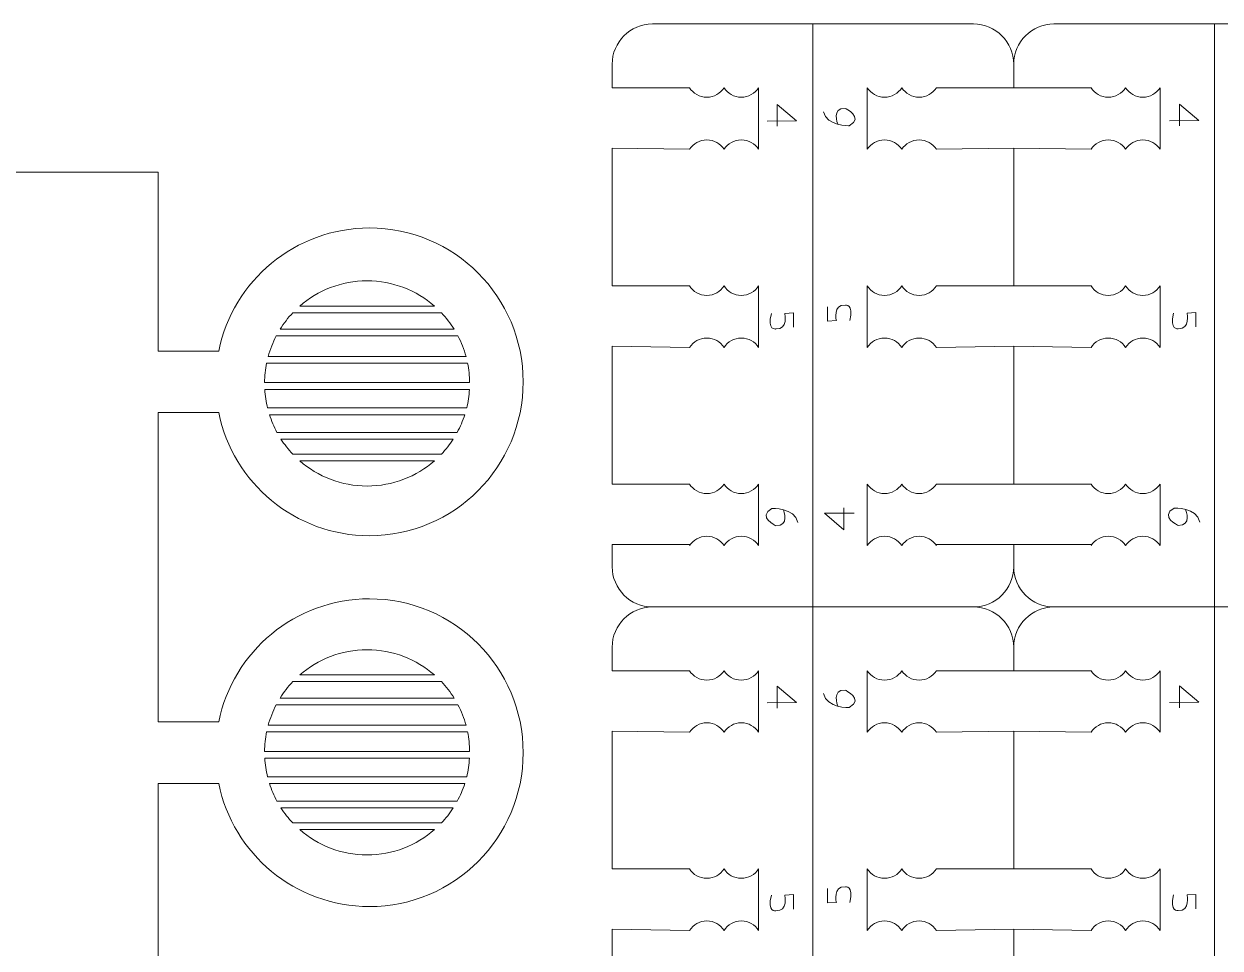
# Model space of a CAD drawing. Header units: centimetres. Extents: x -25 to 25, y -32.5 to 32.5.
# Drawn here: x -14.92 to -8.85, y 15.12 to 19.81 of the extents above; entities that cross this region are included whole.
import ezdxf

# ---------------------------------------------------------------- set-up
doc = ezdxf.new("R2010")
doc.units = ezdxf.units.CM
doc.header["$MEASUREMENT"] = 0
doc.layers.add('Capa 1', color=7, linetype='Continuous')

msp = doc.modelspace()

# ---------------------------------------------------------------- linework, layer by layer
at = {"layer": 'Capa 1', "color": 250, "lineweight": 9}
for points, knots in [([(-11.5445, 19.48185), (-11.5445, 19.48185), (-11.93683, 19.48185), (-11.93683, 19.48185), (-11.93683, 19.48185), (-11.93683, 19.48185), (-11.93683, 19.60151), (-11.93683, 19.60151), (-11.93683, 19.60151), (-11.93683, 19.71365), (-11.84508, 19.80541), (-11.73293, 19.80541), (-11.73293, 19.80541), (-11.73293, 19.80541), (-11.36711, 19.80541), (-10.91819, 19.80541)], [0, 0, 0, 0, 0.2, 0.2, 0.2, 0.2, 0.4, 0.4, 0.4, 0.4, 0.6, 0.6, 0.6, 0.6, 1, 1, 1, 1]), ([(-10.29188, 19.48185), (-10.29188, 19.48185), (-9.89955, 19.48185), (-9.89955, 19.48185), (-9.89955, 19.48185), (-9.89955, 19.48185), (-9.89955, 19.60151), (-9.89955, 19.60151), (-9.89955, 19.60151), (-9.89955, 19.71365), (-9.9913, 19.80541), (-10.10345, 19.80541), (-10.10345, 19.80541), (-10.10345, 19.80541), (-10.46927, 19.80541), (-10.91819, 19.80541)], [0, 0, 0, 0, 0.2, 0.2, 0.2, 0.2, 0.4, 0.4, 0.4, 0.4, 0.6, 0.6, 0.6, 0.6, 1, 1, 1, 1]), ([(-9.89955, 19.60151), (-9.89955, 19.71365), (-9.80779, 19.80541), (-9.69565, 19.80541), (-9.69565, 19.80541), (-9.69565, 19.80541), (-9.32983, 19.80541), (-8.88091, 19.80541)], [0, 0, 0, 0, 0.3333333, 0.3333333, 0.3333333, 0.3333333, 1, 1, 1, 1]), ([(-8.2546, 19.48185), (-8.2546, 19.48185), (-7.86227, 19.48185), (-7.86227, 19.48185), (-7.86227, 19.48185), (-7.86227, 19.48185), (-7.86227, 19.60151), (-7.86227, 19.60151), (-7.86227, 19.60151), (-7.86227, 19.71365), (-7.95402, 19.80541), (-8.06617, 19.80541), (-8.06617, 19.80541), (-8.06617, 19.80541), (-8.43199, 19.80541), (-8.88091, 19.80541)], [0, 0, 0, 0, 0.2, 0.2, 0.2, 0.2, 0.4, 0.4, 0.4, 0.4, 0.6, 0.6, 0.6, 0.6, 1, 1, 1, 1]), ([(-11.5445, 19.48185), (-11.52601, 19.45303), (-11.49367, 19.43393), (-11.45689, 19.43393), (-11.45689, 19.43393), (-11.4201, 19.43393), (-11.38777, 19.45303), (-11.36927, 19.48185)], [0, 0, 0, 0, 0.3333333, 0.3333333, 0.3333333, 0.3333333, 1, 1, 1, 1]), ([(-11.36927, 19.48185), (-11.35078, 19.45303), (-11.31844, 19.43393), (-11.28166, 19.43393), (-11.28166, 19.43393), (-11.24487, 19.43393), (-11.21254, 19.45303), (-11.19405, 19.48185)], [0, 0, 0, 0, 0.3333333, 0.3333333, 0.3333333, 0.3333333, 1, 1, 1, 1]), ([(-10.4671, 19.48185), (-10.4856, 19.45303), (-10.51793, 19.43393), (-10.55472, 19.43393), (-10.55472, 19.43393), (-10.5915, 19.43393), (-10.62384, 19.45303), (-10.64233, 19.48185)], [0, 0, 0, 0, 0.3333333, 0.3333333, 0.3333333, 0.3333333, 1, 1, 1, 1]), ([(-10.29188, 19.48185), (-10.31037, 19.45303), (-10.34271, 19.43393), (-10.37949, 19.43393), (-10.37949, 19.43393), (-10.41628, 19.43393), (-10.44861, 19.45303), (-10.4671, 19.48185)], [0, 0, 0, 0, 0.3333333, 0.3333333, 0.3333333, 0.3333333, 1, 1, 1, 1]), ([(-9.50722, 19.48185), (-9.48872, 19.45303), (-9.45639, 19.43393), (-9.41961, 19.43393), (-9.41961, 19.43393), (-9.38282, 19.43393), (-9.35049, 19.45303), (-9.33199, 19.48185)], [0, 0, 0, 0, 0.3333333, 0.3333333, 0.3333333, 0.3333333, 1, 1, 1, 1]), ([(-9.33199, 19.48185), (-9.3135, 19.45303), (-9.28116, 19.43393), (-9.24438, 19.43393), (-9.24438, 19.43393), (-9.20759, 19.43393), (-9.17526, 19.45303), (-9.15676, 19.48185)], [0, 0, 0, 0, 0.3333333, 0.3333333, 0.3333333, 0.3333333, 1, 1, 1, 1]), ([(-11.54434, 19.16975), (-11.52584, 19.19857), (-11.49351, 19.21767), (-11.45672, 19.21767), (-11.45672, 19.21767), (-11.41994, 19.21767), (-11.3876, 19.19857), (-11.36911, 19.16975)], [0, 0, 0, 0, 0.3333333, 0.3333333, 0.3333333, 0.3333333, 1, 1, 1, 1]), ([(-11.36911, 19.16975), (-11.35061, 19.19857), (-11.31828, 19.21767), (-11.28149, 19.21767), (-11.28149, 19.21767), (-11.24471, 19.21767), (-11.21238, 19.19857), (-11.19388, 19.16975)], [0, 0, 0, 0, 0.3333333, 0.3333333, 0.3333333, 0.3333333, 1, 1, 1, 1]), ([(-10.46727, 19.16975), (-10.48577, 19.19857), (-10.5181, 19.21767), (-10.55489, 19.21767), (-10.55489, 19.21767), (-10.59167, 19.21767), (-10.624, 19.19857), (-10.6425, 19.16975)], [0, 0, 0, 0, 0.3333333, 0.3333333, 0.3333333, 0.3333333, 1, 1, 1, 1]), ([(-10.29204, 19.16975), (-10.31054, 19.19857), (-10.34287, 19.21767), (-10.37966, 19.21767), (-10.37966, 19.21767), (-10.41644, 19.21767), (-10.44877, 19.19857), (-10.46727, 19.16975)], [0, 0, 0, 0, 0.3333333, 0.3333333, 0.3333333, 0.3333333, 1, 1, 1, 1]), ([(-9.50705, 19.16975), (-9.48856, 19.19857), (-9.45622, 19.21767), (-9.41944, 19.21767), (-9.41944, 19.21767), (-9.38265, 19.21767), (-9.35032, 19.19857), (-9.33183, 19.16975)], [0, 0, 0, 0, 0.3333333, 0.3333333, 0.3333333, 0.3333333, 1, 1, 1, 1]), ([(-9.33183, 19.16975), (-9.31333, 19.19857), (-9.281, 19.21767), (-9.24421, 19.21767), (-9.24421, 19.21767), (-9.20743, 19.21767), (-9.17509, 19.19857), (-9.1566, 19.16975)], [0, 0, 0, 0, 0.3333333, 0.3333333, 0.3333333, 0.3333333, 1, 1, 1, 1]), ([(-11.5445, 18.47699), (-11.5445, 18.47699), (-11.93683, 18.47699), (-11.93683, 18.47699), (-11.93683, 18.47699), (-11.93683, 18.47699), (-11.93683, 19.176), (-11.93683, 19.176), (-11.93683, 19.176), (-11.93683, 19.176), (-11.54434, 19.16975), (-11.54434, 19.16975)], [0, 0, 0, 0, 0.25, 0.25, 0.25, 0.25, 0.5, 0.5, 0.5, 0.5, 1, 1, 1, 1]), ([(-10.29188, 18.47699), (-10.29188, 18.47699), (-9.89955, 18.47699), (-9.89955, 18.47699), (-9.89955, 18.47699), (-9.89955, 18.47699), (-9.89955, 19.176), (-9.89955, 19.176), (-9.89955, 19.176), (-9.89955, 19.176), (-10.29204, 19.16975), (-10.29204, 19.16975)], [0, 0, 0, 0, 0.25, 0.25, 0.25, 0.25, 0.5, 0.5, 0.5, 0.5, 1, 1, 1, 1]), ([(-16.30601, 18.74201), (-16.30601, 18.74201), (-18.19019, 18.74148), (-18.19019, 18.74148), (-18.19019, 18.74148), (-18.19019, 18.74148), (-18.19019, 19.05357), (-18.19019, 19.05357), (-18.19019, 19.05357), (-18.19019, 19.05357), (-15.17655, 19.05357), (-15.17655, 19.05357), (-15.17655, 19.05357), (-15.17655, 19.05357), (-14.24028, 19.05357), (-14.24028, 19.05357), (-14.24028, 19.05357), (-14.24028, 19.05357), (-14.24028, 18.45091), (-14.24028, 18.45091), (-14.24028, 18.45091), (-14.24028, 18.45091), (-14.24028, 18.14657), (-14.24028, 18.14657), (-14.24028, 18.14657), (-14.24028, 18.14657), (-13.93327, 18.14657), (-13.93327, 18.14657), (-13.93327, 18.14657), (-13.86097, 18.50271), (-13.54614, 18.77075), (-13.16867, 18.77075), (-13.16867, 18.77075), (-12.73776, 18.77075), (-12.38844, 18.42143), (-12.38844, 17.99053), (-12.38844, 17.99053), (-12.38844, 17.55963), (-12.73776, 17.2103), (-13.16867, 17.2103), (-13.16867, 17.2103), (-13.54614, 17.2103), (-13.86097, 17.47835), (-13.93327, 17.83448), (-13.93327, 17.83448), (-13.93327, 17.83448), (-14.24028, 17.83448), (-14.24028, 17.83448), (-14.24028, 17.83448), (-14.24028, 17.83448), (-14.24028, 17.51464), (-14.24028, 17.51464), (-14.24028, 17.51464), (-14.24028, 17.51464), (-14.24028, 16.57837), (-14.24028, 16.57837), (-14.24028, 16.57837), (-14.24028, 16.57837), (-14.24028, 16.26628), (-14.24028, 16.26628), (-14.24028, 16.26628), (-14.24028, 16.26628), (-13.93327, 16.26628), (-13.93327, 16.26628), (-13.93327, 16.26628), (-13.86097, 16.62242), (-13.54614, 16.89046), (-13.16867, 16.89046), (-13.16867, 16.89046), (-12.73776, 16.89046), (-12.38844, 16.54114), (-12.38844, 16.11024), (-12.38844, 16.11024), (-12.38844, 15.67934), (-12.73776, 15.33001), (-13.16867, 15.33001), (-13.16867, 15.33001), (-13.54614, 15.33001), (-13.86097, 15.59806), (-13.93327, 15.95419), (-13.93327, 15.95419), (-13.93327, 15.95419), (-14.24028, 15.95419), (-14.24028, 15.95419), (-14.24028, 15.95419), (-14.24028, 15.95419), (-14.24028, 15.6421), (-14.24028, 15.6421), (-14.24028, 15.6421), (-14.24028, 15.6421), (-14.24028, 14.70584), (-14.24028, 14.70584), (-14.24028, 14.70584), (-14.24028, 14.70584), (-14.24028, 14.39375), (-14.24028, 14.39375), (-14.24028, 14.39375), (-14.24028, 14.39375), (-13.93376, 14.39375), (-13.93376, 14.39375), (-13.93376, 14.39375), (-13.86245, 14.75114), (-13.54704, 15.02047), (-13.16867, 15.02047), (-13.16867, 15.02047), (-12.73776, 15.02047), (-12.38844, 14.67115), (-12.38844, 14.24025), (-12.38844, 14.24025), (-12.38844, 13.80935), (-12.73776, 13.46002), (-13.16867, 13.46002), (-13.16867, 13.46002), (-13.54524, 13.46002), (-13.85948, 13.7268), (-13.93275, 14.08166), (-13.93275, 14.08166), (-13.93275, 14.08166), (-14.24028, 14.08166), (-14.24028, 14.08166), (-14.24028, 14.08166), (-14.24028, 14.08166), (-14.24028, 13.76957), (-14.24028, 13.76957), (-14.24028, 13.76957), (-14.24028, 13.76957), (-14.24028, 12.8333), (-14.24028, 12.8333), (-14.24028, 12.8333), (-14.24028, 12.8333), (-14.24028, 12.52121), (-14.24028, 12.52121), (-14.24028, 12.52121), (-14.24028, 12.52121), (-13.93327, 12.52121), (-13.93327, 12.52121), (-13.93327, 12.52121), (-13.86097, 12.87734), (-13.54614, 13.14539), (-13.16867, 13.14539), (-13.16867, 13.14539), (-12.73776, 13.14539), (-12.38844, 12.79606), (-12.38844, 12.36516), (-12.38844, 12.36516), (-12.38844, 11.93426), (-12.73776, 11.58494), (-13.16867, 11.58494), (-13.16867, 11.58494), (-13.54614, 11.58494), (-13.86097, 11.85298), (-13.93327, 12.20912), (-13.93327, 12.20912), (-13.93327, 12.20912), (-14.24028, 12.20912), (-14.24028, 12.20912), (-14.24028, 12.20912), (-14.24028, 12.20912), (-14.24028, 11.89703), (-14.24028, 11.89703), (-14.24028, 11.89703), (-14.24028, 11.89703), (-14.24028, 11.47188), (-14.24028, 11.47188), (-14.24028, 11.47188), (-14.24028, 11.47188), (-14.24028, 11.29437), (-14.24028, 11.29437), (-14.24028, 11.29437), (-14.24028, 11.29437), (-15.17655, 11.29437), (-15.17655, 11.29437), (-15.17655, 11.29437), (-15.17655, 11.29437), (-18.19019, 11.29437), (-18.19019, 11.29437), (-18.19019, 11.29437), (-18.19019, 11.29437), (-18.19019, 11.60646), (-18.19019, 11.60646), (-18.19019, 11.60646), (-18.19019, 11.60646), (-16.30601, 11.6063), (-16.30601, 11.6063)], [0, 0, 0, 0, 0.0212766, 0.0212766, 0.0212766, 0.0212766, 0.0425532, 0.0425532, 0.0425532, 0.0425532, 0.0638298, 0.0638298, 0.0638298, 0.0638298, 0.0851064, 0.0851064, 0.0851064, 0.0851064, 0.106383, 0.106383, 0.106383, 0.106383, 0.1276596, 0.1276596, 0.1276596, 0.1276596, 0.1489362, 0.1489362, 0.1489362, 0.1489362, 0.1702128, 0.1702128, 0.1702128, 0.1702128, 0.1914894, 0.1914894, 0.1914894, 0.1914894, 0.212766, 0.212766, 0.212766, 0.212766, 0.2340426, 0.2340426, 0.2340426, 0.2340426, 0.2553191, 0.2553191, 0.2553191, 0.2553191, 0.2765957, 0.2765957, 0.2765957, 0.2765957, 0.2978723, 0.2978723, 0.2978723, 0.2978723, 0.3191489, 0.3191489, 0.3191489, 0.3191489, 0.3404255, 0.3404255, 0.3404255, 0.3404255, 0.3617021, 0.3617021, 0.3617021, 0.3617021, 0.3829787, 0.3829787, 0.3829787, 0.3829787, 0.4042553, 0.4042553, 0.4042553, 0.4042553, 0.4255319, 0.4255319, 0.4255319, 0.4255319, 0.4468085, 0.4468085, 0.4468085, 0.4468085, 0.4680851, 0.4680851, 0.4680851, 0.4680851, 0.4893617, 0.4893617, 0.4893617, 0.4893617, 0.5106383, 0.5106383, 0.5106383, 0.5106383, 0.5319149, 0.5319149, 0.5319149, 0.5319149, 0.5531915, 0.5531915, 0.5531915, 0.5531915, 0.5744681, 0.5744681, 0.5744681, 0.5744681, 0.5957447, 0.5957447, 0.5957447, 0.5957447, 0.6170213, 0.6170213, 0.6170213, 0.6170213, 0.6382979, 0.6382979, 0.6382979, 0.6382979, 0.6595745, 0.6595745, 0.6595745, 0.6595745, 0.6808511, 0.6808511, 0.6808511, 0.6808511, 0.7021277, 0.7021277, 0.7021277, 0.7021277, 0.7234043, 0.7234043, 0.7234043, 0.7234043, 0.7446809, 0.7446809, 0.7446809, 0.7446809, 0.7659574, 0.7659574, 0.7659574, 0.7659574, 0.787234, 0.787234, 0.787234, 0.787234, 0.8085106, 0.8085106, 0.8085106, 0.8085106, 0.8297872, 0.8297872, 0.8297872, 0.8297872, 0.8510638, 0.8510638, 0.8510638, 0.8510638, 0.8723404, 0.8723404, 0.8723404, 0.8723404, 0.893617, 0.893617, 0.893617, 0.893617, 0.9148936, 0.9148936, 0.9148936, 0.9148936, 0.9361702, 0.9361702, 0.9361702, 0.9361702, 0.9574468, 0.9574468, 0.9574468, 0.9574468, 1, 1, 1, 1]), ([(-11.5445, 18.47699), (-11.52601, 18.44818), (-11.49367, 18.42908), (-11.45689, 18.42908), (-11.45689, 18.42908), (-11.4201, 18.42908), (-11.38777, 18.44818), (-11.36927, 18.47699)], [0, 0, 0, 0, 0.3333333, 0.3333333, 0.3333333, 0.3333333, 1, 1, 1, 1]), ([(-11.36927, 18.47699), (-11.35078, 18.44818), (-11.31844, 18.42908), (-11.28166, 18.42908), (-11.28166, 18.42908), (-11.24487, 18.42908), (-11.21254, 18.44818), (-11.19405, 18.47699)], [0, 0, 0, 0, 0.3333333, 0.3333333, 0.3333333, 0.3333333, 1, 1, 1, 1]), ([(-10.4671, 18.47699), (-10.4856, 18.44818), (-10.51793, 18.42908), (-10.55472, 18.42908), (-10.55472, 18.42908), (-10.5915, 18.42908), (-10.62384, 18.44818), (-10.64233, 18.47699)], [0, 0, 0, 0, 0.3333333, 0.3333333, 0.3333333, 0.3333333, 1, 1, 1, 1]), ([(-10.29188, 18.47699), (-10.31037, 18.44818), (-10.34271, 18.42908), (-10.37949, 18.42908), (-10.37949, 18.42908), (-10.41628, 18.42908), (-10.44861, 18.44818), (-10.4671, 18.47699)], [0, 0, 0, 0, 0.3333333, 0.3333333, 0.3333333, 0.3333333, 1, 1, 1, 1]), ([(-9.50722, 18.47699), (-9.48872, 18.44818), (-9.45639, 18.42908), (-9.41961, 18.42908), (-9.41961, 18.42908), (-9.38282, 18.42908), (-9.35049, 18.44818), (-9.33199, 18.47699)], [0, 0, 0, 0, 0.3333333, 0.3333333, 0.3333333, 0.3333333, 1, 1, 1, 1]), ([(-9.33199, 18.47699), (-9.3135, 18.44818), (-9.28116, 18.42908), (-9.24438, 18.42908), (-9.24438, 18.42908), (-9.20759, 18.42908), (-9.17526, 18.44818), (-9.15676, 18.47699)], [0, 0, 0, 0, 0.3333333, 0.3333333, 0.3333333, 0.3333333, 1, 1, 1, 1]), ([(-11.54434, 18.16489), (-11.52584, 18.19371), (-11.49351, 18.21281), (-11.45672, 18.21281), (-11.45672, 18.21281), (-11.41994, 18.21281), (-11.3876, 18.19371), (-11.36911, 18.16489)], [0, 0, 0, 0, 0.3333333, 0.3333333, 0.3333333, 0.3333333, 1, 1, 1, 1]), ([(-11.36911, 18.16489), (-11.35061, 18.19371), (-11.31828, 18.21281), (-11.28149, 18.21281), (-11.28149, 18.21281), (-11.24471, 18.21281), (-11.21238, 18.19371), (-11.19388, 18.16489)], [0, 0, 0, 0, 0.3333333, 0.3333333, 0.3333333, 0.3333333, 1, 1, 1, 1]), ([(-10.46727, 18.16489), (-10.48577, 18.19371), (-10.5181, 18.21281), (-10.55489, 18.21281), (-10.55489, 18.21281), (-10.59167, 18.21281), (-10.624, 18.19371), (-10.6425, 18.16489)], [0, 0, 0, 0, 0.3333333, 0.3333333, 0.3333333, 0.3333333, 1, 1, 1, 1]), ([(-10.29204, 18.16489), (-10.31054, 18.19371), (-10.34287, 18.21281), (-10.37966, 18.21281), (-10.37966, 18.21281), (-10.41644, 18.21281), (-10.44877, 18.19371), (-10.46727, 18.16489)], [0, 0, 0, 0, 0.3333333, 0.3333333, 0.3333333, 0.3333333, 1, 1, 1, 1]), ([(-9.50705, 18.16489), (-9.48856, 18.19371), (-9.45622, 18.21281), (-9.41944, 18.21281), (-9.41944, 18.21281), (-9.38265, 18.21281), (-9.35032, 18.19371), (-9.33183, 18.16489)], [0, 0, 0, 0, 0.3333333, 0.3333333, 0.3333333, 0.3333333, 1, 1, 1, 1]), ([(-9.33183, 18.16489), (-9.31333, 18.19371), (-9.281, 18.21281), (-9.24421, 18.21281), (-9.24421, 18.21281), (-9.20743, 18.21281), (-9.17509, 18.19371), (-9.1566, 18.16489)], [0, 0, 0, 0, 0.3333333, 0.3333333, 0.3333333, 0.3333333, 1, 1, 1, 1]), ([(-11.5445, 17.47214), (-11.5445, 17.47214), (-11.93683, 17.47214), (-11.93683, 17.47214), (-11.93683, 17.47214), (-11.93683, 17.47214), (-11.93683, 18.17115), (-11.93683, 18.17115), (-11.93683, 18.17115), (-11.93683, 18.17115), (-11.54434, 18.16489), (-11.54434, 18.16489)], [0, 0, 0, 0, 0.25, 0.25, 0.25, 0.25, 0.5, 0.5, 0.5, 0.5, 1, 1, 1, 1]), ([(-10.29188, 17.47214), (-10.29188, 17.47214), (-9.89955, 17.47214), (-9.89955, 17.47214), (-9.89955, 17.47214), (-9.89955, 17.47214), (-9.89955, 18.17115), (-9.89955, 18.17115), (-9.89955, 18.17115), (-9.89955, 18.17115), (-10.29204, 18.16489), (-10.29204, 18.16489)], [0, 0, 0, 0, 0.25, 0.25, 0.25, 0.25, 0.5, 0.5, 0.5, 0.5, 1, 1, 1, 1]), ([(-11.5445, 17.47214), (-11.52601, 17.44332), (-11.49367, 17.42422), (-11.45689, 17.42422), (-11.45689, 17.42422), (-11.4201, 17.42422), (-11.38777, 17.44332), (-11.36927, 17.47214)], [0, 0, 0, 0, 0.3333333, 0.3333333, 0.3333333, 0.3333333, 1, 1, 1, 1]), ([(-11.36927, 17.47214), (-11.35078, 17.44332), (-11.31844, 17.42422), (-11.28166, 17.42422), (-11.28166, 17.42422), (-11.24487, 17.42422), (-11.21254, 17.44332), (-11.19405, 17.47214)], [0, 0, 0, 0, 0.3333333, 0.3333333, 0.3333333, 0.3333333, 1, 1, 1, 1]), ([(-10.4671, 17.47214), (-10.4856, 17.44332), (-10.51793, 17.42422), (-10.55472, 17.42422), (-10.55472, 17.42422), (-10.5915, 17.42422), (-10.62384, 17.44332), (-10.64233, 17.47214)], [0, 0, 0, 0, 0.3333333, 0.3333333, 0.3333333, 0.3333333, 1, 1, 1, 1]), ([(-10.29188, 17.47214), (-10.31037, 17.44332), (-10.34271, 17.42422), (-10.37949, 17.42422), (-10.37949, 17.42422), (-10.41628, 17.42422), (-10.44861, 17.44332), (-10.4671, 17.47214)], [0, 0, 0, 0, 0.3333333, 0.3333333, 0.3333333, 0.3333333, 1, 1, 1, 1]), ([(-9.50722, 17.47214), (-9.48872, 17.44332), (-9.45639, 17.42422), (-9.41961, 17.42422), (-9.41961, 17.42422), (-9.38282, 17.42422), (-9.35049, 17.44332), (-9.33199, 17.47214)], [0, 0, 0, 0, 0.3333333, 0.3333333, 0.3333333, 0.3333333, 1, 1, 1, 1]), ([(-9.33199, 17.47214), (-9.3135, 17.44332), (-9.28116, 17.42422), (-9.24438, 17.42422), (-9.24438, 17.42422), (-9.20759, 17.42422), (-9.17526, 17.44332), (-9.15676, 17.47214)], [0, 0, 0, 0, 0.3333333, 0.3333333, 0.3333333, 0.3333333, 1, 1, 1, 1]), ([(-11.54434, 17.16004), (-11.52584, 17.18885), (-11.49351, 17.20795), (-11.45672, 17.20795), (-11.45672, 17.20795), (-11.41994, 17.20795), (-11.3876, 17.18885), (-11.36911, 17.16004)], [0, 0, 0, 0, 0.3333333, 0.3333333, 0.3333333, 0.3333333, 1, 1, 1, 1]), ([(-11.36911, 17.16004), (-11.35061, 17.18885), (-11.31828, 17.20795), (-11.28149, 17.20795), (-11.28149, 17.20795), (-11.24471, 17.20795), (-11.21238, 17.18885), (-11.19388, 17.16004)], [0, 0, 0, 0, 0.3333333, 0.3333333, 0.3333333, 0.3333333, 1, 1, 1, 1]), ([(-10.46727, 17.16004), (-10.48577, 17.18885), (-10.5181, 17.20795), (-10.55489, 17.20795), (-10.55489, 17.20795), (-10.59167, 17.20795), (-10.624, 17.18885), (-10.6425, 17.16004)], [0, 0, 0, 0, 0.3333333, 0.3333333, 0.3333333, 0.3333333, 1, 1, 1, 1]), ([(-10.29204, 17.16004), (-10.31054, 17.18885), (-10.34287, 17.20795), (-10.37966, 17.20795), (-10.37966, 17.20795), (-10.41644, 17.20795), (-10.44877, 17.18885), (-10.46727, 17.16004)], [0, 0, 0, 0, 0.3333333, 0.3333333, 0.3333333, 0.3333333, 1, 1, 1, 1]), ([(-9.50705, 17.16004), (-9.48856, 17.18885), (-9.45622, 17.20795), (-9.41944, 17.20795), (-9.41944, 17.20795), (-9.38265, 17.20795), (-9.35032, 17.18885), (-9.33183, 17.16004)], [0, 0, 0, 0, 0.3333333, 0.3333333, 0.3333333, 0.3333333, 1, 1, 1, 1]), ([(-9.33183, 17.16004), (-9.31333, 17.18885), (-9.281, 17.20795), (-9.24421, 17.20795), (-9.24421, 17.20795), (-9.20743, 17.20795), (-9.17509, 17.18885), (-9.1566, 17.16004)], [0, 0, 0, 0, 0.3333333, 0.3333333, 0.3333333, 0.3333333, 1, 1, 1, 1]), ([(-10.91819, 16.84941), (-11.39031, 16.84941), (-11.73293, 16.84941), (-11.73293, 16.84941), (-11.73293, 16.84941), (-11.84508, 16.84941), (-11.93683, 16.94117), (-11.93683, 17.05331), (-11.93683, 17.05331), (-11.93683, 17.05331), (-11.93683, 17.16629), (-11.93683, 17.16629), (-11.93683, 17.16629), (-11.93683, 17.16629), (-11.53999, 17.16629), (-11.53999, 17.16629)], [0, 0, 0, 0, 0.2, 0.2, 0.2, 0.2, 0.4, 0.4, 0.4, 0.4, 0.6, 0.6, 0.6, 0.6, 1, 1, 1, 1]), ([(-10.91819, 16.84941), (-10.44607, 16.84941), (-10.10345, 16.84941), (-10.10345, 16.84941), (-10.10345, 16.84941), (-9.9913, 16.84941), (-9.89955, 16.94117), (-9.89955, 17.05331), (-9.89955, 17.05331), (-9.89955, 17.05331), (-9.89955, 17.16629), (-9.89955, 17.16629), (-9.89955, 17.16629), (-9.89955, 17.16629), (-10.29639, 17.16629), (-10.29639, 17.16629)], [0, 0, 0, 0, 0.2, 0.2, 0.2, 0.2, 0.4, 0.4, 0.4, 0.4, 0.6, 0.6, 0.6, 0.6, 1, 1, 1, 1]), ([(-8.88091, 16.84941), (-8.40879, 16.84941), (-8.06617, 16.84941), (-8.06617, 16.84941), (-8.06617, 16.84941), (-7.95402, 16.84941), (-7.86227, 16.94117), (-7.86227, 17.05331), (-7.86227, 17.05331), (-7.86227, 17.05331), (-7.86227, 17.16629), (-7.86227, 17.16629), (-7.86227, 17.16629), (-7.86227, 17.16629), (-8.25911, 17.16629), (-8.25911, 17.16629)], [0, 0, 0, 0, 0.2, 0.2, 0.2, 0.2, 0.4, 0.4, 0.4, 0.4, 0.6, 0.6, 0.6, 0.6, 1, 1, 1, 1]), ([(-9.89955, 17.05331), (-9.89955, 16.94117), (-9.80779, 16.84941), (-9.69565, 16.84941), (-9.69565, 16.84941), (-9.69565, 16.84941), (-9.35303, 16.84941), (-8.88091, 16.84941)], [0, 0, 0, 0, 0.3333333, 0.3333333, 0.3333333, 0.3333333, 1, 1, 1, 1]), ([(-11.5445, 16.52586), (-11.5445, 16.52586), (-11.93683, 16.52586), (-11.93683, 16.52586), (-11.93683, 16.52586), (-11.93683, 16.52586), (-11.93683, 16.64552), (-11.93683, 16.64552), (-11.93683, 16.64552), (-11.93683, 16.75766), (-11.84508, 16.84941), (-11.73293, 16.84941)], [0, 0, 0, 0, 0.25, 0.25, 0.25, 0.25, 0.5, 0.5, 0.5, 0.5, 1, 1, 1, 1]), ([(-10.29188, 16.52586), (-10.29188, 16.52586), (-9.89955, 16.52586), (-9.89955, 16.52586), (-9.89955, 16.52586), (-9.89955, 16.52586), (-9.89955, 16.64552), (-9.89955, 16.64552), (-9.89955, 16.64552), (-9.89955, 16.75766), (-9.9913, 16.84941), (-10.10345, 16.84941)], [0, 0, 0, 0, 0.25, 0.25, 0.25, 0.25, 0.5, 0.5, 0.5, 0.5, 1, 1, 1, 1]), ([(-11.5445, 16.52586), (-11.52601, 16.49704), (-11.49367, 16.47794), (-11.45689, 16.47794), (-11.45689, 16.47794), (-11.4201, 16.47794), (-11.38777, 16.49704), (-11.36927, 16.52586)], [0, 0, 0, 0, 0.3333333, 0.3333333, 0.3333333, 0.3333333, 1, 1, 1, 1]), ([(-11.36927, 16.52586), (-11.35078, 16.49704), (-11.31844, 16.47794), (-11.28166, 16.47794), (-11.28166, 16.47794), (-11.24487, 16.47794), (-11.21254, 16.49704), (-11.19405, 16.52586)], [0, 0, 0, 0, 0.3333333, 0.3333333, 0.3333333, 0.3333333, 1, 1, 1, 1]), ([(-10.4671, 16.52586), (-10.4856, 16.49704), (-10.51793, 16.47794), (-10.55472, 16.47794), (-10.55472, 16.47794), (-10.5915, 16.47794), (-10.62384, 16.49704), (-10.64233, 16.52586)], [0, 0, 0, 0, 0.3333333, 0.3333333, 0.3333333, 0.3333333, 1, 1, 1, 1]), ([(-10.29188, 16.52586), (-10.31037, 16.49704), (-10.34271, 16.47794), (-10.37949, 16.47794), (-10.37949, 16.47794), (-10.41628, 16.47794), (-10.44861, 16.49704), (-10.4671, 16.52586)], [0, 0, 0, 0, 0.3333333, 0.3333333, 0.3333333, 0.3333333, 1, 1, 1, 1]), ([(-9.50722, 16.52586), (-9.48872, 16.49704), (-9.45639, 16.47794), (-9.41961, 16.47794), (-9.41961, 16.47794), (-9.38282, 16.47794), (-9.35049, 16.49704), (-9.33199, 16.52586)], [0, 0, 0, 0, 0.3333333, 0.3333333, 0.3333333, 0.3333333, 1, 1, 1, 1]), ([(-9.33199, 16.52586), (-9.3135, 16.49704), (-9.28116, 16.47794), (-9.24438, 16.47794), (-9.24438, 16.47794), (-9.20759, 16.47794), (-9.17526, 16.49704), (-9.15676, 16.52586)], [0, 0, 0, 0, 0.3333333, 0.3333333, 0.3333333, 0.3333333, 1, 1, 1, 1]), ([(-11.5445, 15.521), (-11.5445, 15.521), (-11.93683, 15.521), (-11.93683, 15.521), (-11.93683, 15.521), (-11.93683, 15.521), (-11.93683, 16.22001), (-11.93683, 16.22001), (-11.93683, 16.22001), (-11.93683, 16.22001), (-11.54434, 16.21376), (-11.54434, 16.21376)], [0, 0, 0, 0, 0.25, 0.25, 0.25, 0.25, 0.5, 0.5, 0.5, 0.5, 1, 1, 1, 1]), ([(-11.54434, 16.21376), (-11.52584, 16.24258), (-11.49351, 16.26168), (-11.45672, 16.26168), (-11.45672, 16.26168), (-11.41994, 16.26168), (-11.3876, 16.24258), (-11.36911, 16.21376)], [0, 0, 0, 0, 0.3333333, 0.3333333, 0.3333333, 0.3333333, 1, 1, 1, 1]), ([(-11.36911, 16.21376), (-11.35061, 16.24258), (-11.31828, 16.26168), (-11.28149, 16.26168), (-11.28149, 16.26168), (-11.24471, 16.26168), (-11.21238, 16.24258), (-11.19388, 16.21376)], [0, 0, 0, 0, 0.3333333, 0.3333333, 0.3333333, 0.3333333, 1, 1, 1, 1]), ([(-10.46727, 16.21376), (-10.48577, 16.24258), (-10.5181, 16.26168), (-10.55489, 16.26168), (-10.55489, 16.26168), (-10.59167, 16.26168), (-10.624, 16.24258), (-10.6425, 16.21376)], [0, 0, 0, 0, 0.3333333, 0.3333333, 0.3333333, 0.3333333, 1, 1, 1, 1]), ([(-10.29204, 16.21376), (-10.31054, 16.24258), (-10.34287, 16.26168), (-10.37966, 16.26168), (-10.37966, 16.26168), (-10.41644, 16.26168), (-10.44877, 16.24258), (-10.46727, 16.21376)], [0, 0, 0, 0, 0.3333333, 0.3333333, 0.3333333, 0.3333333, 1, 1, 1, 1]), ([(-10.29188, 15.521), (-10.29188, 15.521), (-9.89955, 15.521), (-9.89955, 15.521), (-9.89955, 15.521), (-9.89955, 15.521), (-9.89955, 16.22001), (-9.89955, 16.22001), (-9.89955, 16.22001), (-9.89955, 16.22001), (-10.29204, 16.21376), (-10.29204, 16.21376)], [0, 0, 0, 0, 0.25, 0.25, 0.25, 0.25, 0.5, 0.5, 0.5, 0.5, 1, 1, 1, 1]), ([(-9.50705, 16.21376), (-9.48856, 16.24258), (-9.45622, 16.26168), (-9.41944, 16.26168), (-9.41944, 16.26168), (-9.38265, 16.26168), (-9.35032, 16.24258), (-9.33183, 16.21376)], [0, 0, 0, 0, 0.3333333, 0.3333333, 0.3333333, 0.3333333, 1, 1, 1, 1]), ([(-9.33183, 16.21376), (-9.31333, 16.24258), (-9.281, 16.26168), (-9.24421, 16.26168), (-9.24421, 16.26168), (-9.20743, 16.26168), (-9.17509, 16.24258), (-9.1566, 16.21376)], [0, 0, 0, 0, 0.3333333, 0.3333333, 0.3333333, 0.3333333, 1, 1, 1, 1]), ([(-11.5445, 15.521), (-11.52601, 15.49219), (-11.49367, 15.47309), (-11.45689, 15.47309), (-11.45689, 15.47309), (-11.4201, 15.47309), (-11.38777, 15.49219), (-11.36927, 15.521)], [0, 0, 0, 0, 0.3333333, 0.3333333, 0.3333333, 0.3333333, 1, 1, 1, 1]), ([(-11.36927, 15.521), (-11.35078, 15.49219), (-11.31844, 15.47309), (-11.28166, 15.47309), (-11.28166, 15.47309), (-11.24487, 15.47309), (-11.21254, 15.49219), (-11.19405, 15.521)], [0, 0, 0, 0, 0.3333333, 0.3333333, 0.3333333, 0.3333333, 1, 1, 1, 1]), ([(-10.4671, 15.521), (-10.4856, 15.49219), (-10.51793, 15.47309), (-10.55472, 15.47309), (-10.55472, 15.47309), (-10.5915, 15.47309), (-10.62384, 15.49219), (-10.64233, 15.521)], [0, 0, 0, 0, 0.3333333, 0.3333333, 0.3333333, 0.3333333, 1, 1, 1, 1]), ([(-10.29188, 15.521), (-10.31037, 15.49219), (-10.34271, 15.47309), (-10.37949, 15.47309), (-10.37949, 15.47309), (-10.41628, 15.47309), (-10.44861, 15.49219), (-10.4671, 15.521)], [0, 0, 0, 0, 0.3333333, 0.3333333, 0.3333333, 0.3333333, 1, 1, 1, 1]), ([(-9.50722, 15.521), (-9.48872, 15.49219), (-9.45639, 15.47309), (-9.41961, 15.47309), (-9.41961, 15.47309), (-9.38282, 15.47309), (-9.35049, 15.49219), (-9.33199, 15.521)], [0, 0, 0, 0, 0.3333333, 0.3333333, 0.3333333, 0.3333333, 1, 1, 1, 1]), ([(-9.33199, 15.521), (-9.3135, 15.49219), (-9.28116, 15.47309), (-9.24438, 15.47309), (-9.24438, 15.47309), (-9.20759, 15.47309), (-9.17526, 15.49219), (-9.15676, 15.521)], [0, 0, 0, 0, 0.3333333, 0.3333333, 0.3333333, 0.3333333, 1, 1, 1, 1]), ([(-11.54434, 15.2089), (-11.52584, 15.23772), (-11.49351, 15.25682), (-11.45672, 15.25682), (-11.45672, 15.25682), (-11.41994, 15.25682), (-11.3876, 15.23772), (-11.36911, 15.2089)], [0, 0, 0, 0, 0.3333333, 0.3333333, 0.3333333, 0.3333333, 1, 1, 1, 1]), ([(-11.36911, 15.2089), (-11.35061, 15.23772), (-11.31828, 15.25682), (-11.28149, 15.25682), (-11.28149, 15.25682), (-11.24471, 15.25682), (-11.21238, 15.23772), (-11.19388, 15.2089)], [0, 0, 0, 0, 0.3333333, 0.3333333, 0.3333333, 0.3333333, 1, 1, 1, 1]), ([(-10.46727, 15.2089), (-10.48577, 15.23772), (-10.5181, 15.25682), (-10.55489, 15.25682), (-10.55489, 15.25682), (-10.59167, 15.25682), (-10.624, 15.23772), (-10.6425, 15.2089)], [0, 0, 0, 0, 0.3333333, 0.3333333, 0.3333333, 0.3333333, 1, 1, 1, 1]), ([(-10.29204, 15.2089), (-10.31054, 15.23772), (-10.34287, 15.25682), (-10.37966, 15.25682), (-10.37966, 15.25682), (-10.41644, 15.25682), (-10.44877, 15.23772), (-10.46727, 15.2089)], [0, 0, 0, 0, 0.3333333, 0.3333333, 0.3333333, 0.3333333, 1, 1, 1, 1]), ([(-9.50705, 15.2089), (-9.48856, 15.23772), (-9.45622, 15.25682), (-9.41944, 15.25682), (-9.41944, 15.25682), (-9.38265, 15.25682), (-9.35032, 15.23772), (-9.33183, 15.2089)], [0, 0, 0, 0, 0.3333333, 0.3333333, 0.3333333, 0.3333333, 1, 1, 1, 1]), ([(-9.33183, 15.2089), (-9.31333, 15.23772), (-9.281, 15.25682), (-9.24421, 15.25682), (-9.24421, 15.25682), (-9.20743, 15.25682), (-9.17509, 15.23772), (-9.1566, 15.2089)], [0, 0, 0, 0, 0.3333333, 0.3333333, 0.3333333, 0.3333333, 1, 1, 1, 1]), ([(-11.5445, 14.51615), (-11.5445, 14.51615), (-11.93683, 14.51615), (-11.93683, 14.51615), (-11.93683, 14.51615), (-11.93683, 14.51615), (-11.93683, 15.21516), (-11.93683, 15.21516), (-11.93683, 15.21516), (-11.93683, 15.21516), (-11.54434, 15.2089), (-11.54434, 15.2089)], [0, 0, 0, 0, 0.25, 0.25, 0.25, 0.25, 0.5, 0.5, 0.5, 0.5, 1, 1, 1, 1]), ([(-10.29188, 14.51615), (-10.29188, 14.51615), (-9.89955, 14.51615), (-9.89955, 14.51615), (-9.89955, 14.51615), (-9.89955, 14.51615), (-9.89955, 15.21516), (-9.89955, 15.21516), (-9.89955, 15.21516), (-9.89955, 15.21516), (-10.29204, 15.2089), (-10.29204, 15.2089)], [0, 0, 0, 0, 0.25, 0.25, 0.25, 0.25, 0.5, 0.5, 0.5, 0.5, 1, 1, 1, 1])]:
    msp.add_open_spline(points, degree=3, knots=knots, dxfattribs=at)
for points in [[(-10.91818, 16.84941), (-10.91818, 16.84941), (-10.91818, 19.80542), (-10.91818, 19.80542)], [(-8.88089, 16.84941), (-8.88089, 16.84941), (-8.88089, 19.80542), (-8.88089, 19.80542)], [(-11.19388, 19.16975), (-11.19388, 19.16975), (-11.19405, 19.48185), (-11.19405, 19.48185)], [(-10.6425, 19.16975), (-10.6425, 19.16975), (-10.64233, 19.48185), (-10.64233, 19.48185)], [(-9.50722, 19.48185), (-9.50722, 19.48185), (-9.89955, 19.48185), (-9.89955, 19.48185)], [(-9.1566, 19.16975), (-9.1566, 19.16975), (-9.15676, 19.48185), (-9.15676, 19.48185)], [(-9.89955, 19.176), (-9.89955, 19.176), (-9.50705, 19.16975), (-9.50705, 19.16975)], [(-11.19388, 18.16489), (-11.19388, 18.16489), (-11.19405, 18.47699), (-11.19405, 18.47699)], [(-10.6425, 18.16489), (-10.6425, 18.16489), (-10.64233, 18.47699), (-10.64233, 18.47699)], [(-9.50722, 18.47699), (-9.50722, 18.47699), (-9.89955, 18.47699), (-9.89955, 18.47699)], [(-9.1566, 18.16489), (-9.1566, 18.16489), (-9.15676, 18.47699), (-9.15676, 18.47699)], [(-9.89955, 18.17115), (-9.89955, 18.17115), (-9.50705, 18.16489), (-9.50705, 18.16489)], [(-11.19388, 17.16004), (-11.19388, 17.16004), (-11.19405, 17.47214), (-11.19405, 17.47214)], [(-10.6425, 17.16004), (-10.6425, 17.16004), (-10.64233, 17.47214), (-10.64233, 17.47214)], [(-9.50722, 17.47214), (-9.50722, 17.47214), (-9.89955, 17.47214), (-9.89955, 17.47214)], [(-9.1566, 17.16004), (-9.1566, 17.16004), (-9.15676, 17.47214), (-9.15676, 17.47214)], [(-9.50271, 17.16629), (-9.63499, 17.16629), (-9.76726, 17.16629), (-9.89955, 17.16629)], [(-10.91818, 13.89342), (-10.91818, 13.89342), (-10.91818, 16.84943), (-10.91818, 16.84943)], [(-9.89955, 16.64552), (-9.89955, 16.75766), (-9.80779, 16.84941), (-9.69565, 16.84941)], [(-8.88089, 13.89342), (-8.88089, 13.89342), (-8.88089, 16.84943), (-8.88089, 16.84943)], [(-11.19388, 16.21376), (-11.19388, 16.21376), (-11.19405, 16.52586), (-11.19405, 16.52586)], [(-10.6425, 16.21376), (-10.6425, 16.21376), (-10.64233, 16.52586), (-10.64233, 16.52586)], [(-9.50722, 16.52586), (-9.50722, 16.52586), (-9.89955, 16.52586), (-9.89955, 16.52586)], [(-9.1566, 16.21376), (-9.1566, 16.21376), (-9.15676, 16.52586), (-9.15676, 16.52586)], [(-9.89955, 16.22001), (-9.89955, 16.22001), (-9.50705, 16.21376), (-9.50705, 16.21376)], [(-11.19388, 15.2089), (-11.19388, 15.2089), (-11.19405, 15.521), (-11.19405, 15.521)], [(-10.6425, 15.2089), (-10.6425, 15.2089), (-10.64233, 15.521), (-10.64233, 15.521)], [(-9.50722, 15.521), (-9.50722, 15.521), (-9.89955, 15.521), (-9.89955, 15.521)], [(-9.1566, 15.2089), (-9.1566, 15.2089), (-9.15676, 15.521), (-9.15676, 15.521)], [(-9.89955, 15.21516), (-9.89955, 15.21516), (-9.50705, 15.2089), (-9.50705, 15.2089)]]:
    msp.add_open_spline(points, degree=3, dxfattribs=at)
at = {"layer": 'Capa 1', "color": 240, "lineweight": 9}
for points, knots in [([(-11.09929, 19.28637), (-11.09929, 19.28637), (-11.09929, 19.39761), (-11.09929, 19.39761), (-11.09929, 19.39761), (-11.09929, 19.39761), (-11.00083, 19.31394), (-11.00083, 19.31394), (-11.00083, 19.31394), (-11.00083, 19.31394), (-11.1505, 19.31297), (-11.1505, 19.31297)], [0, 0, 0, 0, 0.25, 0.25, 0.25, 0.25, 0.5, 0.5, 0.5, 0.5, 1, 1, 1, 1]), ([(-10.79262, 19.29854), (-10.79262, 19.29854), (-10.82492, 19.38126), (-10.7543, 19.37731), (-10.7543, 19.37731), (-10.7543, 19.37731), (-10.65731, 19.33335), (-10.73353, 19.28934), (-10.73353, 19.28934), (-10.73353, 19.28934), (-10.84908, 19.2854), (-10.86482, 19.3602)], [0, 0, 0, 0, 0.25, 0.25, 0.25, 0.25, 0.5, 0.5, 0.5, 0.5, 1, 1, 1, 1]), ([(-9.05839, 19.28791), (-9.05839, 19.28791), (-9.05839, 19.39915), (-9.05839, 19.39915), (-9.05839, 19.39915), (-9.05839, 19.39915), (-8.95993, 19.31548), (-8.95993, 19.31548), (-8.95993, 19.31548), (-8.95993, 19.31548), (-9.1096, 19.31451), (-9.1096, 19.31451)], [0, 0, 0, 0, 0.25, 0.25, 0.25, 0.25, 0.5, 0.5, 0.5, 0.5, 1, 1, 1, 1]), ([(-13.18027, 18.50256), (-13.04951, 18.50256), (-12.93007, 18.45431), (-12.8387, 18.37464), (-12.8387, 18.37464), (-12.8387, 18.37464), (-13.52184, 18.37464), (-13.52184, 18.37464), (-13.52184, 18.37464), (-13.43047, 18.45431), (-13.31102, 18.50256), (-13.18027, 18.50256)], [0, 0, 0, 0, 0.25, 0.25, 0.25, 0.25, 0.5, 0.5, 0.5, 0.5, 1, 1, 1, 1]), ([(-12.80327, 18.34072), (-12.77901, 18.31519), (-12.75732, 18.28721), (-12.73861, 18.25718), (-12.73861, 18.25718), (-12.73861, 18.25718), (-13.62193, 18.25718), (-13.62193, 18.25718), (-13.62193, 18.25718), (-13.60321, 18.28721), (-13.58152, 18.31519), (-13.55726, 18.34072), (-13.55726, 18.34072), (-13.55726, 18.34072), (-12.80327, 18.34072), (-12.80327, 18.34072)], [0, 0, 0, 0, 0.2, 0.2, 0.2, 0.2, 0.4, 0.4, 0.4, 0.4, 0.6, 0.6, 0.6, 0.6, 1, 1, 1, 1]), ([(-11.06102, 18.33744), (-11.06102, 18.33744), (-11.04185, 18.25373), (-11.10656, 18.25865), (-11.10656, 18.25865), (-11.10656, 18.25865), (-11.15092, 18.2498), (-11.12924, 18.33744)], [0, 0, 0, 0, 0.3333333, 0.3333333, 0.3333333, 0.3333333, 1, 1, 1, 1]), ([(-11.01655, 18.2672), (-11.01655, 18.2672), (-11.01611, 18.34006), (-11.01611, 18.34006), (-11.01611, 18.34006), (-11.01611, 18.34006), (-11.06102, 18.33744), (-11.06102, 18.33744)], [0, 0, 0, 0, 0.3333333, 0.3333333, 0.3333333, 0.3333333, 1, 1, 1, 1]), ([(-10.84368, 18.37114), (-10.84368, 18.37114), (-10.84412, 18.29828), (-10.84412, 18.29828), (-10.84412, 18.29828), (-10.84412, 18.29828), (-10.79921, 18.3009), (-10.79921, 18.3009)], [0, 0, 0, 0, 0.3333333, 0.3333333, 0.3333333, 0.3333333, 1, 1, 1, 1]), ([(-10.79921, 18.3009), (-10.79921, 18.3009), (-10.81838, 18.38461), (-10.75368, 18.37969), (-10.75368, 18.37969), (-10.75368, 18.37969), (-10.70932, 18.38854), (-10.73099, 18.3009)], [0, 0, 0, 0, 0.3333333, 0.3333333, 0.3333333, 0.3333333, 1, 1, 1, 1]), ([(-9.02012, 18.33898), (-9.02012, 18.33898), (-9.00095, 18.25527), (-9.06566, 18.26019), (-9.06566, 18.26019), (-9.06566, 18.26019), (-9.11001, 18.25134), (-9.08834, 18.33898)], [0, 0, 0, 0, 0.3333333, 0.3333333, 0.3333333, 0.3333333, 1, 1, 1, 1]), ([(-8.97565, 18.26874), (-8.97565, 18.26874), (-8.97521, 18.3416), (-8.97521, 18.3416), (-8.97521, 18.3416), (-8.97521, 18.3416), (-9.02012, 18.33898), (-9.02012, 18.33898)], [0, 0, 0, 0, 0.3333333, 0.3333333, 0.3333333, 0.3333333, 1, 1, 1, 1]), ([(-12.71922, 18.22325), (-12.70212, 18.19058), (-12.68835, 18.15586), (-12.67846, 18.11956), (-12.67846, 18.11956), (-12.67846, 18.11956), (-13.68208, 18.11956), (-13.68208, 18.11956), (-13.68208, 18.11956), (-13.67218, 18.15586), (-13.65842, 18.19058), (-13.64132, 18.22325), (-13.64132, 18.22325), (-13.64132, 18.22325), (-12.71922, 18.22325), (-12.71922, 18.22325)], [0, 0, 0, 0, 0.2, 0.2, 0.2, 0.2, 0.4, 0.4, 0.4, 0.4, 0.6, 0.6, 0.6, 0.6, 1, 1, 1, 1]), ([(-12.67044, 18.08563), (-12.66397, 18.05356), (-12.66043, 18.02044), (-12.66017, 17.98652), (-12.66017, 17.98652), (-12.66017, 17.98652), (-13.70037, 17.98652), (-13.70037, 17.98652), (-13.70037, 17.98652), (-13.70011, 18.02044), (-13.69657, 18.05356), (-13.6901, 18.08563), (-13.6901, 18.08563), (-13.6901, 18.08563), (-12.67044, 18.08563), (-12.67044, 18.08563)], [0, 0, 0, 0, 0.2, 0.2, 0.2, 0.2, 0.4, 0.4, 0.4, 0.4, 0.6, 0.6, 0.6, 0.6, 1, 1, 1, 1]), ([(-12.66095, 17.9526), (-12.66278, 17.92021), (-12.66758, 17.88861), (-12.67508, 17.85807), (-12.67508, 17.85807), (-12.67508, 17.85807), (-13.68546, 17.85807), (-13.68546, 17.85807), (-13.68546, 17.85807), (-13.69296, 17.88861), (-13.69776, 17.92021), (-13.69959, 17.9526), (-13.69959, 17.9526), (-13.69959, 17.9526), (-12.66095, 17.9526), (-12.66095, 17.9526)], [0, 0, 0, 0, 0.2, 0.2, 0.2, 0.2, 0.4, 0.4, 0.4, 0.4, 0.6, 0.6, 0.6, 0.6, 1, 1, 1, 1]), ([(-12.68464, 17.82414), (-12.69465, 17.79277), (-12.70756, 17.76268), (-12.72306, 17.73421), (-12.72306, 17.73421), (-12.72306, 17.73421), (-13.63748, 17.73421), (-13.63748, 17.73421), (-13.63748, 17.73421), (-13.65298, 17.76268), (-13.66589, 17.79277), (-13.6759, 17.82414), (-13.6759, 17.82414), (-13.6759, 17.82414), (-12.68464, 17.82414), (-12.68464, 17.82414)], [0, 0, 0, 0, 0.2, 0.2, 0.2, 0.2, 0.4, 0.4, 0.4, 0.4, 0.6, 0.6, 0.6, 0.6, 1, 1, 1, 1]), ([(-12.74322, 17.70029), (-12.76084, 17.67303), (-12.78095, 17.64754), (-12.80321, 17.62412), (-12.80321, 17.62412), (-12.80321, 17.62412), (-13.55733, 17.62412), (-13.55733, 17.62412), (-13.55733, 17.62412), (-13.57959, 17.64754), (-13.5997, 17.67303), (-13.61732, 17.70029), (-13.61732, 17.70029), (-13.61732, 17.70029), (-12.74322, 17.70029), (-12.74322, 17.70029)], [0, 0, 0, 0, 0.2, 0.2, 0.2, 0.2, 0.4, 0.4, 0.4, 0.4, 0.6, 0.6, 0.6, 0.6, 1, 1, 1, 1]), ([(-12.83864, 17.59019), (-12.93004, 17.51052), (-13.04951, 17.46227), (-13.18027, 17.46227), (-13.18027, 17.46227), (-13.31102, 17.46227), (-13.4305, 17.51052), (-13.52189, 17.59019), (-13.52189, 17.59019), (-13.52189, 17.59019), (-12.83864, 17.59019), (-12.83864, 17.59019)], [0, 0, 0, 0, 0.25, 0.25, 0.25, 0.25, 0.5, 0.5, 0.5, 0.5, 1, 1, 1, 1]), ([(-11.06761, 17.3398), (-11.06761, 17.3398), (-11.03531, 17.25708), (-11.10593, 17.26103), (-11.10593, 17.26103), (-11.10593, 17.26103), (-11.20292, 17.30499), (-11.1267, 17.349), (-11.1267, 17.349), (-11.1267, 17.349), (-11.01115, 17.35294), (-10.99541, 17.27814)], [0, 0, 0, 0, 0.25, 0.25, 0.25, 0.25, 0.5, 0.5, 0.5, 0.5, 1, 1, 1, 1]), ([(-10.76095, 17.35197), (-10.76095, 17.35197), (-10.76095, 17.24073), (-10.76095, 17.24073), (-10.76095, 17.24073), (-10.76095, 17.24073), (-10.85941, 17.32441), (-10.85941, 17.32441), (-10.85941, 17.32441), (-10.85941, 17.32441), (-10.70973, 17.32537), (-10.70973, 17.32537)], [0, 0, 0, 0, 0.25, 0.25, 0.25, 0.25, 0.5, 0.5, 0.5, 0.5, 1, 1, 1, 1]), ([(-9.02671, 17.34134), (-9.02671, 17.34134), (-8.99441, 17.25862), (-9.06503, 17.26257), (-9.06503, 17.26257), (-9.06503, 17.26257), (-9.16202, 17.30653), (-9.0858, 17.35054), (-9.0858, 17.35054), (-9.0858, 17.35054), (-8.97025, 17.35448), (-8.95451, 17.27968)], [0, 0, 0, 0, 0.25, 0.25, 0.25, 0.25, 0.5, 0.5, 0.5, 0.5, 1, 1, 1, 1]), ([(-13.18027, 16.63226), (-13.04951, 16.63226), (-12.93007, 16.584), (-12.8387, 16.50434), (-12.8387, 16.50434), (-12.8387, 16.50434), (-13.52184, 16.50434), (-13.52184, 16.50434), (-13.52184, 16.50434), (-13.43047, 16.584), (-13.31102, 16.63226), (-13.18027, 16.63226)], [0, 0, 0, 0, 0.25, 0.25, 0.25, 0.25, 0.5, 0.5, 0.5, 0.5, 1, 1, 1, 1]), ([(-12.80327, 16.47041), (-12.77901, 16.44488), (-12.75732, 16.41691), (-12.73861, 16.38688), (-12.73861, 16.38688), (-12.73861, 16.38688), (-13.62193, 16.38688), (-13.62193, 16.38688), (-13.62193, 16.38688), (-13.60321, 16.41691), (-13.58152, 16.44488), (-13.55726, 16.47041), (-13.55726, 16.47041), (-13.55726, 16.47041), (-12.80327, 16.47041), (-12.80327, 16.47041)], [0, 0, 0, 0, 0.2, 0.2, 0.2, 0.2, 0.4, 0.4, 0.4, 0.4, 0.6, 0.6, 0.6, 0.6, 1, 1, 1, 1]), ([(-11.09929, 16.33666), (-11.09929, 16.33666), (-11.09929, 16.4479), (-11.09929, 16.4479), (-11.09929, 16.4479), (-11.09929, 16.4479), (-11.00083, 16.36423), (-11.00083, 16.36423), (-11.00083, 16.36423), (-11.00083, 16.36423), (-11.1505, 16.36326), (-11.1505, 16.36326)], [0, 0, 0, 0, 0.25, 0.25, 0.25, 0.25, 0.5, 0.5, 0.5, 0.5, 1, 1, 1, 1]), ([(-9.05839, 16.3382), (-9.05839, 16.3382), (-9.05839, 16.44944), (-9.05839, 16.44944), (-9.05839, 16.44944), (-9.05839, 16.44944), (-8.95993, 16.36577), (-8.95993, 16.36577), (-8.95993, 16.36577), (-8.95993, 16.36577), (-9.1096, 16.3648), (-9.1096, 16.3648)], [0, 0, 0, 0, 0.25, 0.25, 0.25, 0.25, 0.5, 0.5, 0.5, 0.5, 1, 1, 1, 1]), ([(-10.79262, 16.34835), (-10.79262, 16.34835), (-10.82492, 16.43106), (-10.7543, 16.42712), (-10.7543, 16.42712), (-10.7543, 16.42712), (-10.65731, 16.38316), (-10.73353, 16.33914), (-10.73353, 16.33914), (-10.73353, 16.33914), (-10.84908, 16.33521), (-10.86482, 16.41001)], [0, 0, 0, 0, 0.25, 0.25, 0.25, 0.25, 0.5, 0.5, 0.5, 0.5, 1, 1, 1, 1]), ([(-12.71922, 16.35295), (-12.70212, 16.32028), (-12.68835, 16.28556), (-12.67846, 16.24925), (-12.67846, 16.24925), (-12.67846, 16.24925), (-13.68208, 16.24925), (-13.68208, 16.24925), (-13.68208, 16.24925), (-13.67218, 16.28556), (-13.65842, 16.32028), (-13.64132, 16.35295), (-13.64132, 16.35295), (-13.64132, 16.35295), (-12.71922, 16.35295), (-12.71922, 16.35295)], [0, 0, 0, 0, 0.2, 0.2, 0.2, 0.2, 0.4, 0.4, 0.4, 0.4, 0.6, 0.6, 0.6, 0.6, 1, 1, 1, 1]), ([(-12.67044, 16.21533), (-12.66397, 16.18326), (-12.66043, 16.15014), (-12.66017, 16.11622), (-12.66017, 16.11622), (-12.66017, 16.11622), (-13.70037, 16.11622), (-13.70037, 16.11622), (-13.70037, 16.11622), (-13.70011, 16.15014), (-13.69657, 16.18326), (-13.6901, 16.21533), (-13.6901, 16.21533), (-13.6901, 16.21533), (-12.67044, 16.21533), (-12.67044, 16.21533)], [0, 0, 0, 0, 0.2, 0.2, 0.2, 0.2, 0.4, 0.4, 0.4, 0.4, 0.6, 0.6, 0.6, 0.6, 1, 1, 1, 1]), ([(-12.66095, 16.0823), (-12.66278, 16.0499), (-12.66758, 16.01831), (-12.67508, 15.98777), (-12.67508, 15.98777), (-12.67508, 15.98777), (-13.68546, 15.98777), (-13.68546, 15.98777), (-13.68546, 15.98777), (-13.69296, 16.01831), (-13.69776, 16.0499), (-13.69959, 16.0823), (-13.69959, 16.0823), (-13.69959, 16.0823), (-12.66095, 16.0823), (-12.66095, 16.0823)], [0, 0, 0, 0, 0.2, 0.2, 0.2, 0.2, 0.4, 0.4, 0.4, 0.4, 0.6, 0.6, 0.6, 0.6, 1, 1, 1, 1]), ([(-12.68464, 15.95384), (-12.69465, 15.92247), (-12.70756, 15.89238), (-12.72306, 15.86391), (-12.72306, 15.86391), (-12.72306, 15.86391), (-13.63748, 15.86391), (-13.63748, 15.86391), (-13.63748, 15.86391), (-13.65298, 15.89238), (-13.66589, 15.92247), (-13.6759, 15.95384), (-13.6759, 15.95384), (-13.6759, 15.95384), (-12.68464, 15.95384), (-12.68464, 15.95384)], [0, 0, 0, 0, 0.2, 0.2, 0.2, 0.2, 0.4, 0.4, 0.4, 0.4, 0.6, 0.6, 0.6, 0.6, 1, 1, 1, 1]), ([(-12.74322, 15.82998), (-12.76084, 15.80273), (-12.78095, 15.77724), (-12.80321, 15.75381), (-12.80321, 15.75381), (-12.80321, 15.75381), (-13.55733, 15.75381), (-13.55733, 15.75381), (-13.55733, 15.75381), (-13.57959, 15.77724), (-13.5997, 15.80273), (-13.61732, 15.82998), (-13.61732, 15.82998), (-13.61732, 15.82998), (-12.74322, 15.82998), (-12.74322, 15.82998)], [0, 0, 0, 0, 0.2, 0.2, 0.2, 0.2, 0.4, 0.4, 0.4, 0.4, 0.6, 0.6, 0.6, 0.6, 1, 1, 1, 1]), ([(-12.83864, 15.71989), (-12.93004, 15.64022), (-13.04951, 15.59196), (-13.18027, 15.59196), (-13.18027, 15.59196), (-13.31102, 15.59196), (-13.4305, 15.64022), (-13.52189, 15.71989), (-13.52189, 15.71989), (-13.52189, 15.71989), (-12.83864, 15.71989), (-12.83864, 15.71989)], [0, 0, 0, 0, 0.25, 0.25, 0.25, 0.25, 0.5, 0.5, 0.5, 0.5, 1, 1, 1, 1]), ([(-10.84368, 15.42095), (-10.84368, 15.42095), (-10.84412, 15.34809), (-10.84412, 15.34809), (-10.84412, 15.34809), (-10.84412, 15.34809), (-10.79921, 15.35071), (-10.79921, 15.35071)], [0, 0, 0, 0, 0.3333333, 0.3333333, 0.3333333, 0.3333333, 1, 1, 1, 1]), ([(-10.79921, 15.35071), (-10.79921, 15.35071), (-10.81838, 15.43442), (-10.75368, 15.42949), (-10.75368, 15.42949), (-10.75368, 15.42949), (-10.70932, 15.43834), (-10.73099, 15.35071)], [0, 0, 0, 0, 0.3333333, 0.3333333, 0.3333333, 0.3333333, 1, 1, 1, 1]), ([(-11.06102, 15.38773), (-11.06102, 15.38773), (-11.04185, 15.30402), (-11.10656, 15.30894), (-11.10656, 15.30894), (-11.10656, 15.30894), (-11.15092, 15.30009), (-11.12924, 15.38773)], [0, 0, 0, 0, 0.3333333, 0.3333333, 0.3333333, 0.3333333, 1, 1, 1, 1]), ([(-11.01655, 15.31749), (-11.01655, 15.31749), (-11.01611, 15.39035), (-11.01611, 15.39035), (-11.01611, 15.39035), (-11.01611, 15.39035), (-11.06102, 15.38773), (-11.06102, 15.38773)], [0, 0, 0, 0, 0.3333333, 0.3333333, 0.3333333, 0.3333333, 1, 1, 1, 1]), ([(-9.02012, 15.38927), (-9.02012, 15.38927), (-9.00095, 15.30556), (-9.06566, 15.31048), (-9.06566, 15.31048), (-9.06566, 15.31048), (-9.11001, 15.30163), (-9.08834, 15.38927)], [0, 0, 0, 0, 0.3333333, 0.3333333, 0.3333333, 0.3333333, 1, 1, 1, 1]), ([(-8.97565, 15.31903), (-8.97565, 15.31903), (-8.97521, 15.39189), (-8.97521, 15.39189), (-8.97521, 15.39189), (-8.97521, 15.39189), (-9.02012, 15.38927), (-9.02012, 15.38927)], [0, 0, 0, 0, 0.3333333, 0.3333333, 0.3333333, 0.3333333, 1, 1, 1, 1])]:
    msp.add_open_spline(points, degree=3, knots=knots, dxfattribs=at)

doc.saveas('drawing.dxf')
